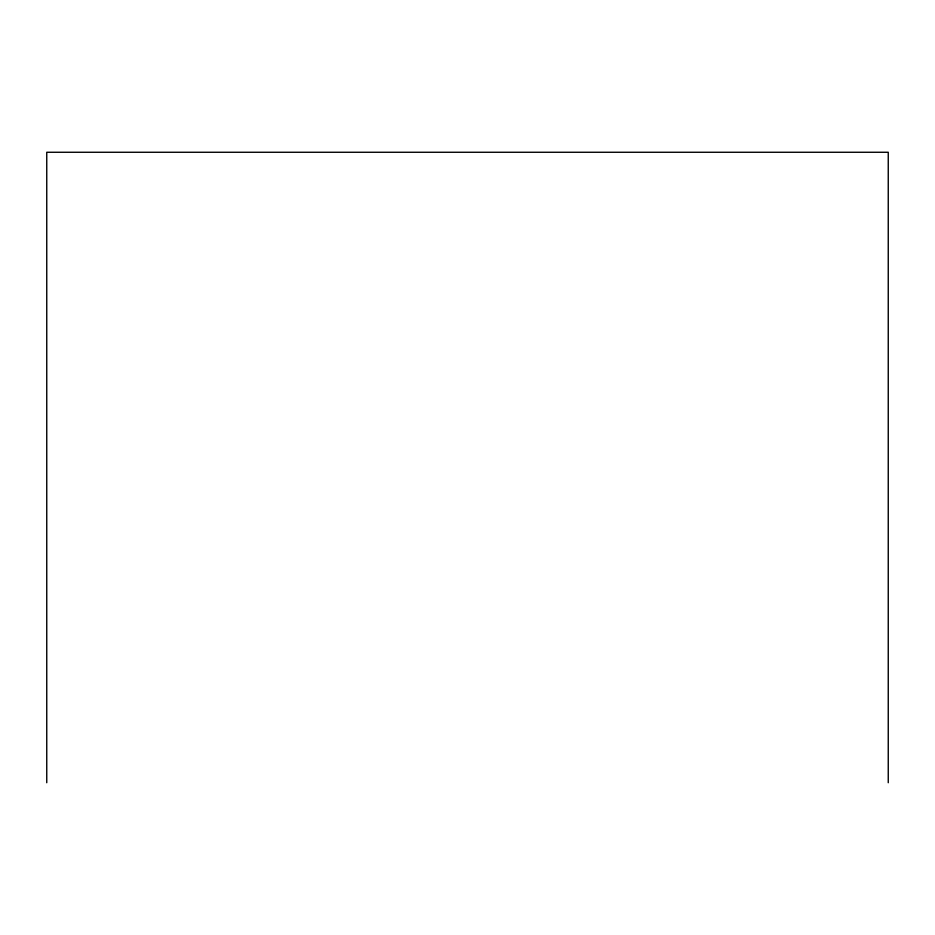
<?xml version="1.0" encoding="UTF-8"?>
<svg xmlns="http://www.w3.org/2000/svg" width="935" height="935" viewBox="0 0 935 935"><rect width="100%" height="100%" fill="white"/><g stroke="black" fill="none" stroke-linecap="round" stroke-linejoin="round"><path stroke-width="1.4" d="M888.25 782.735L888.25 152.265L46.75 152.265L46.75 782.735"/></g></svg>
